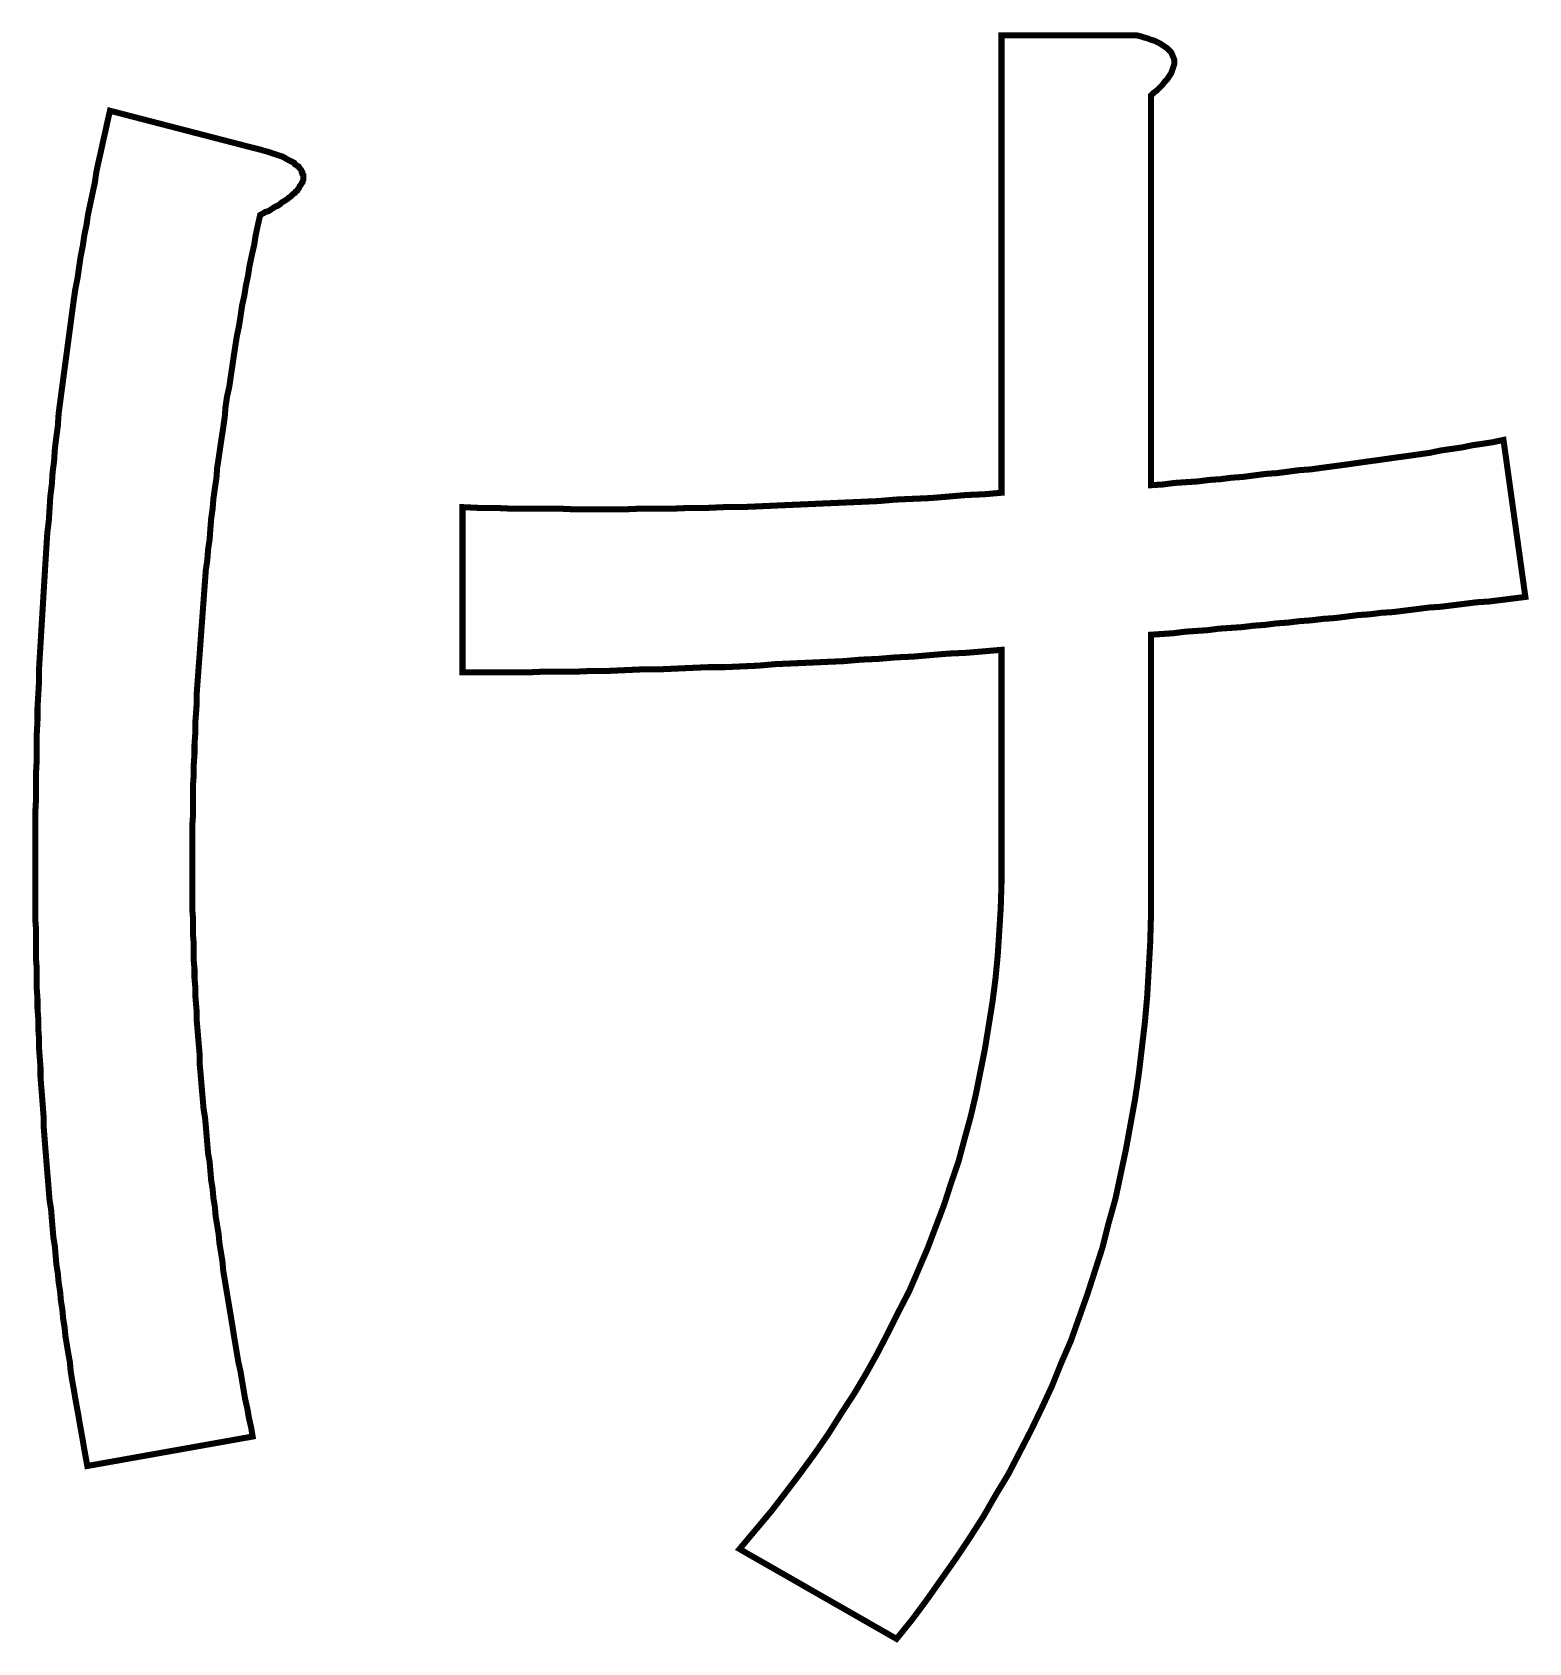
# Model space of a CAD drawing. Extents: x 33.4 to 83, y 171.7 to 225.
import ezdxf

# ---------------------------------------------------------------- set-up
doc = ezdxf.new("R2010")
doc.units = 0
doc.layers.get('0').update_dxf_attribs({"linetype": 'CONTINUOUS'})

msp = doc.modelspace()

# ---------------------------------------------------------------- linework, layer by layer
at = {"const_width": 0.2}
for points in [[(70.45, 196.65), (70.45, 195.75), (70.425, 194.875), (70.375, 193.975), (70.325, 193.1), (70.25, 192.25), (70.15, 191.4), (70.05, 190.55), (69.925, 189.7), (69.775, 188.875), (69.625, 188.05), (69.45, 187.225), (69.275, 186.4), (69.05, 185.6), (68.85, 184.8), (68.6, 184.025), (68.35, 183.25), (68.075, 182.475), (67.8, 181.7), (67.475, 180.95), (67.175, 180.2), (66.825, 179.45), (66.475, 178.725), (66.1, 178), (65.725, 177.275), (65.3, 176.575), (64.9, 175.875), (64.45, 175.175), (64, 174.5), (63.525, 173.825), (63.05, 173.15), (62.55, 172.475), (62.025, 171.825), (56.825, 174.8), (57.35, 175.425), (57.875, 176.05), (58.375, 176.7), (58.85, 177.325), (59.325, 177.975), (59.775, 178.625), (60.2, 179.3), (60.625, 179.95), (61.025, 180.625), (61.4, 181.3), (61.75, 181.975), (62.1, 182.675), (62.45, 183.35), (62.75, 184.05), (63.05, 184.75), (63.325, 185.475), (63.6, 186.2), (63.825, 186.9), (64.075, 187.625), (64.275, 188.375), (64.475, 189.1), (64.65, 189.85), (64.8, 190.6), (64.95, 191.35), (65.075, 192.125), (65.2, 192.9), (65.3, 193.675), (65.375, 194.45), (65.425, 195.225), (65.475, 196.025), (65.5, 196.825), (65.5, 197.625), (65.5, 204.575), (64.925, 204.525), (64.325, 204.475), (63.75, 204.45), (63.15, 204.4), (62.575, 204.35), (62, 204.325), (61.425, 204.275), (60.85, 204.25), (60.275, 204.2), (59.7, 204.175), (59.15, 204.15), (58.575, 204.125), (58, 204.1), (57.45, 204.05), (56.875, 204.025), (56.325, 204), (55.775, 204), (55.2, 203.975), (54.65, 203.95), (54.1, 203.925), (53.55, 203.925), (53, 203.9), (52.45, 203.875), (51.925, 203.875), (51.375, 203.85), (50.85, 203.85), (50.3, 203.85), (49.775, 203.825), (49.225, 203.825), (48.7, 203.825), (48.175, 203.825), (47.65, 203.825), (47.65, 209.3), (48.175, 209.275), (48.7, 209.275), (49.225, 209.25), (49.775, 209.25), (50.3, 209.25), (50.85, 209.25), (51.375, 209.225), (51.925, 209.225), (52.45, 209.225), (53, 209.225), (53.55, 209.25), (54.1, 209.25), (54.65, 209.25), (55.2, 209.275), (55.775, 209.275), (56.325, 209.3), (56.875, 209.3), (57.45, 209.325), (58, 209.35), (58.575, 209.375), (59.15, 209.4), (59.7, 209.425), (60.275, 209.45), (60.85, 209.475), (61.425, 209.5), (62, 209.55), (62.575, 209.575), (63.15, 209.6), (63.75, 209.65), (64.325, 209.7), (64.925, 209.725), (65.5, 209.775), (65.5, 224.925), (69.95, 224.925), (70.075, 224.9), (70.225, 224.85), (70.325, 224.825), (70.45, 224.775), (70.55, 224.75), (70.65, 224.7), (70.75, 224.65), (70.825, 224.6), (70.9, 224.55), (70.975, 224.5), (71.025, 224.45), (71.075, 224.4), (71.125, 224.35), (71.15, 224.3), (71.175, 224.225), (71.2, 224.175), (71.225, 224.1), (71.225, 224.05), (71.225, 223.975), (71.2, 223.9), (71.175, 223.825), (71.15, 223.75), (71.125, 223.675), (71.075, 223.6), (71.025, 223.525), (70.975, 223.45), (70.9, 223.375), (70.825, 223.275), (70.75, 223.2), (70.65, 223.1), (70.55, 223.025), (70.45, 222.925), (70.45, 210.025), (70.85, 210.05), (71.225, 210.1), (71.6, 210.125), (72, 210.15), (72.375, 210.2), (72.75, 210.225), (73.125, 210.275), (73.5, 210.3), (73.875, 210.35), (74.25, 210.4), (74.625, 210.425), (75, 210.475), (75.375, 210.525), (75.75, 210.55), (76.1, 210.6), (76.475, 210.65), (76.85, 210.7), (77.2, 210.75), (77.55, 210.8), (77.925, 210.85), (78.275, 210.9), (78.625, 210.95), (79, 211), (79.35, 211.05), (79.7, 211.1), (80.05, 211.175), (80.4, 211.225), (80.75, 211.275), (81.1, 211.35), (81.45, 211.4), (81.775, 211.45), (82.125, 211.525), (82.85, 206.325), (82.45, 206.275), (82.05, 206.225), (81.65, 206.175), (81.25, 206.15), (80.85, 206.1), (80.45, 206.05), (80.05, 206), (79.65, 205.975), (79.275, 205.925), (78.875, 205.875), (78.475, 205.825), (78.075, 205.8), (77.7, 205.75), (77.3, 205.725), (76.925, 205.675), (76.525, 205.625), (76.15, 205.6), (75.75, 205.55), (75.375, 205.525), (74.975, 205.475), (74.6, 205.45), (74.225, 205.4), (73.85, 205.375), (73.45, 205.325), (73.075, 205.3), (72.7, 205.275), (72.325, 205.225), (71.95, 205.2), (71.575, 205.175), (71.2, 205.125), (70.825, 205.1), (70.45, 205.075), (70.45, 196.65)], [(33.5, 197.375), (33.5, 197.825), (33.5, 198.275), (33.5, 198.725), (33.5, 199.15), (33.525, 199.6), (33.525, 200.05), (33.525, 200.475), (33.55, 200.925), (33.55, 201.35), (33.55, 201.775), (33.575, 202.225), (33.575, 202.65), (33.6, 203.075), (33.625, 203.5), (33.625, 203.925), (33.65, 204.35), (33.675, 204.75), (33.7, 205.175), (33.725, 205.6), (33.75, 206), (33.775, 206.425), (33.8, 206.825), (33.825, 207.25), (33.85, 207.65), (33.875, 208.05), (33.9, 208.45), (33.95, 208.85), (33.975, 209.25), (34, 209.65), (34.05, 210.05), (34.075, 210.45), (34.125, 210.825), (34.15, 211.225), (34.2, 211.625), (34.25, 212), (34.275, 212.4), (34.325, 212.775), (34.375, 213.15), (34.425, 213.525), (34.475, 213.9), (34.525, 214.275), (34.575, 214.65), (34.625, 215.025), (34.675, 215.4), (34.725, 215.775), (34.775, 216.15), (34.825, 216.5), (34.9, 216.875), (34.95, 217.225), (35, 217.575), (35.075, 217.95), (35.125, 218.3), (35.2, 218.65), (35.25, 219), (35.325, 219.35), (35.4, 219.7), (35.475, 220.05), (35.525, 220.4), (35.6, 220.75), (35.675, 221.075), (35.75, 221.425), (35.825, 221.75), (35.9, 222.1), (35.975, 222.425), (40.7, 221.2), (40.8, 221.175), (40.9, 221.15), (41, 221.125), (41.075, 221.1), (41.175, 221.075), (41.25, 221.05), (41.325, 221.025), (41.4, 221), (41.475, 220.975), (41.55, 220.95), (41.625, 220.925), (41.7, 220.9), (41.75, 220.875), (41.825, 220.825), (41.875, 220.8), (41.925, 220.775), (41.975, 220.75), (42.025, 220.725), (42.075, 220.7), (42.1, 220.65), (42.15, 220.625), (42.175, 220.6), (42.225, 220.575), (42.25, 220.525), (42.275, 220.5), (42.3, 220.475), (42.325, 220.425), (42.325, 220.4), (42.35, 220.375), (42.35, 220.325), (42.375, 220.3), (42.375, 220.275), (42.375, 220.225), (42.375, 220.2), (42.375, 220.15), (42.375, 220.125), (42.35, 220.075), (42.35, 220.05), (42.325, 220.025), (42.3, 219.975), (42.275, 219.95), (42.25, 219.9), (42.225, 219.85), (42.2, 219.825), (42.175, 219.775), (42.125, 219.75), (42.1, 219.7), (42.05, 219.675), (42, 219.625), (41.95, 219.575), (41.9, 219.55), (41.85, 219.5), (41.775, 219.45), (41.725, 219.425), (41.65, 219.375), (41.6, 219.325), (41.525, 219.275), (41.45, 219.25), (41.375, 219.2), (41.3, 219.15), (41.225, 219.1), (41.125, 219.075), (41.05, 219.025), (40.95, 218.975), (40.875, 218.65), (40.8, 218.3), (40.75, 217.975), (40.675, 217.65), (40.6, 217.3), (40.55, 216.975), (40.475, 216.625), (40.425, 216.3), (40.35, 215.975), (40.3, 215.625), (40.25, 215.3), (40.175, 214.95), (40.125, 214.625), (40.075, 214.3), (40.025, 213.95), (39.975, 213.625), (39.925, 213.275), (39.85, 212.95), (39.8, 212.6), (39.775, 212.275), (39.725, 211.925), (39.675, 211.6), (39.625, 211.275), (39.575, 210.925), (39.525, 210.6), (39.5, 210.25), (39.45, 209.925), (39.4, 209.575), (39.375, 209.25), (39.325, 208.9), (39.3, 208.575), (39.275, 208.225), (39.225, 207.9), (39.2, 207.55), (39.15, 207.225), (39.125, 206.875), (39.1, 206.55), (39.075, 206.2), (39.05, 205.875), (39.025, 205.525), (39, 205.2), (38.975, 204.85), (38.95, 204.5), (38.925, 204.175), (38.9, 203.825), (38.875, 203.5), (38.85, 203.15), (38.85, 202.825), (38.825, 202.475), (38.8, 202.15), (38.8, 201.8), (38.775, 201.45), (38.775, 201.125), (38.75, 200.775), (38.75, 200.45), (38.725, 200.1), (38.725, 199.75), (38.725, 199.425), (38.725, 199.075), (38.7, 198.75), (38.7, 198.4), (38.7, 198.05), (38.7, 197.725), (38.7, 197.375), (38.7, 197.1), (38.7, 196.825), (38.7, 196.525), (38.7, 196.25), (38.7, 195.975), (38.725, 195.7), (38.725, 195.4), (38.725, 195.125), (38.75, 194.85), (38.75, 194.55), (38.75, 194.275), (38.775, 194), (38.775, 193.7), (38.8, 193.425), (38.8, 193.15), (38.825, 192.85), (38.85, 192.575), (38.85, 192.275), (38.875, 192), (38.9, 191.7), (38.925, 191.4), (38.95, 191.125), (38.95, 190.825), (38.975, 190.55), (39, 190.25), (39.025, 189.95), (39.05, 189.675), (39.075, 189.375), (39.125, 189.075), (39.15, 188.8), (39.175, 188.5), (39.2, 188.2), (39.225, 187.9), (39.275, 187.625), (39.3, 187.325), (39.325, 187.025), (39.375, 186.725), (39.4, 186.425), (39.45, 186.125), (39.475, 185.825), (39.525, 185.525), (39.575, 185.225), (39.6, 184.925), (39.65, 184.625), (39.7, 184.325), (39.725, 184.025), (39.775, 183.725), (39.825, 183.425), (39.875, 183.125), (39.925, 182.825), (39.975, 182.525), (40.025, 182.225), (40.075, 181.9), (40.125, 181.6), (40.175, 181.3), (40.225, 181), (40.3, 180.675), (40.35, 180.375), (40.4, 180.075), (40.45, 179.775), (40.525, 179.45), (40.575, 179.15), (40.65, 178.825), (40.7, 178.525), (35.225, 177.55), (35.175, 177.825), (35.125, 178.1), (35.075, 178.4), (35.025, 178.675), (34.975, 178.95), (34.925, 179.25), (34.875, 179.525), (34.825, 179.8), (34.775, 180.1), (34.725, 180.375), (34.675, 180.675), (34.65, 180.975), (34.6, 181.25), (34.55, 181.55), (34.5, 181.85), (34.475, 182.125), (34.425, 182.425), (34.4, 182.725), (34.35, 183.025), (34.325, 183.325), (34.275, 183.625), (34.25, 183.925), (34.2, 184.225), (34.175, 184.525), (34.15, 184.825), (34.1, 185.125), (34.075, 185.425), (34.05, 185.725), (34.025, 186.05), (33.975, 186.35), (33.95, 186.65), (33.925, 186.975), (33.9, 187.275), (33.875, 187.575), (33.85, 187.9), (33.825, 188.2), (33.8, 188.525), (33.775, 188.85), (33.775, 189.15), (33.75, 189.475), (33.725, 189.8), (33.7, 190.1), (33.675, 190.425), (33.675, 190.75), (33.65, 191.075), (33.625, 191.4), (33.625, 191.725), (33.6, 192.05), (33.6, 192.375), (33.575, 192.7), (33.575, 193.025), (33.55, 193.35), (33.55, 193.675), (33.55, 194.025), (33.525, 194.35), (33.525, 194.675), (33.525, 195), (33.525, 195.35), (33.5, 195.675), (33.5, 196.025), (33.5, 196.35), (33.5, 196.7), (33.5, 197.025), (33.5, 197.375)]]:
    msp.add_lwpolyline(points, close=True, dxfattribs=at)

doc.saveas('drawing.dxf')
